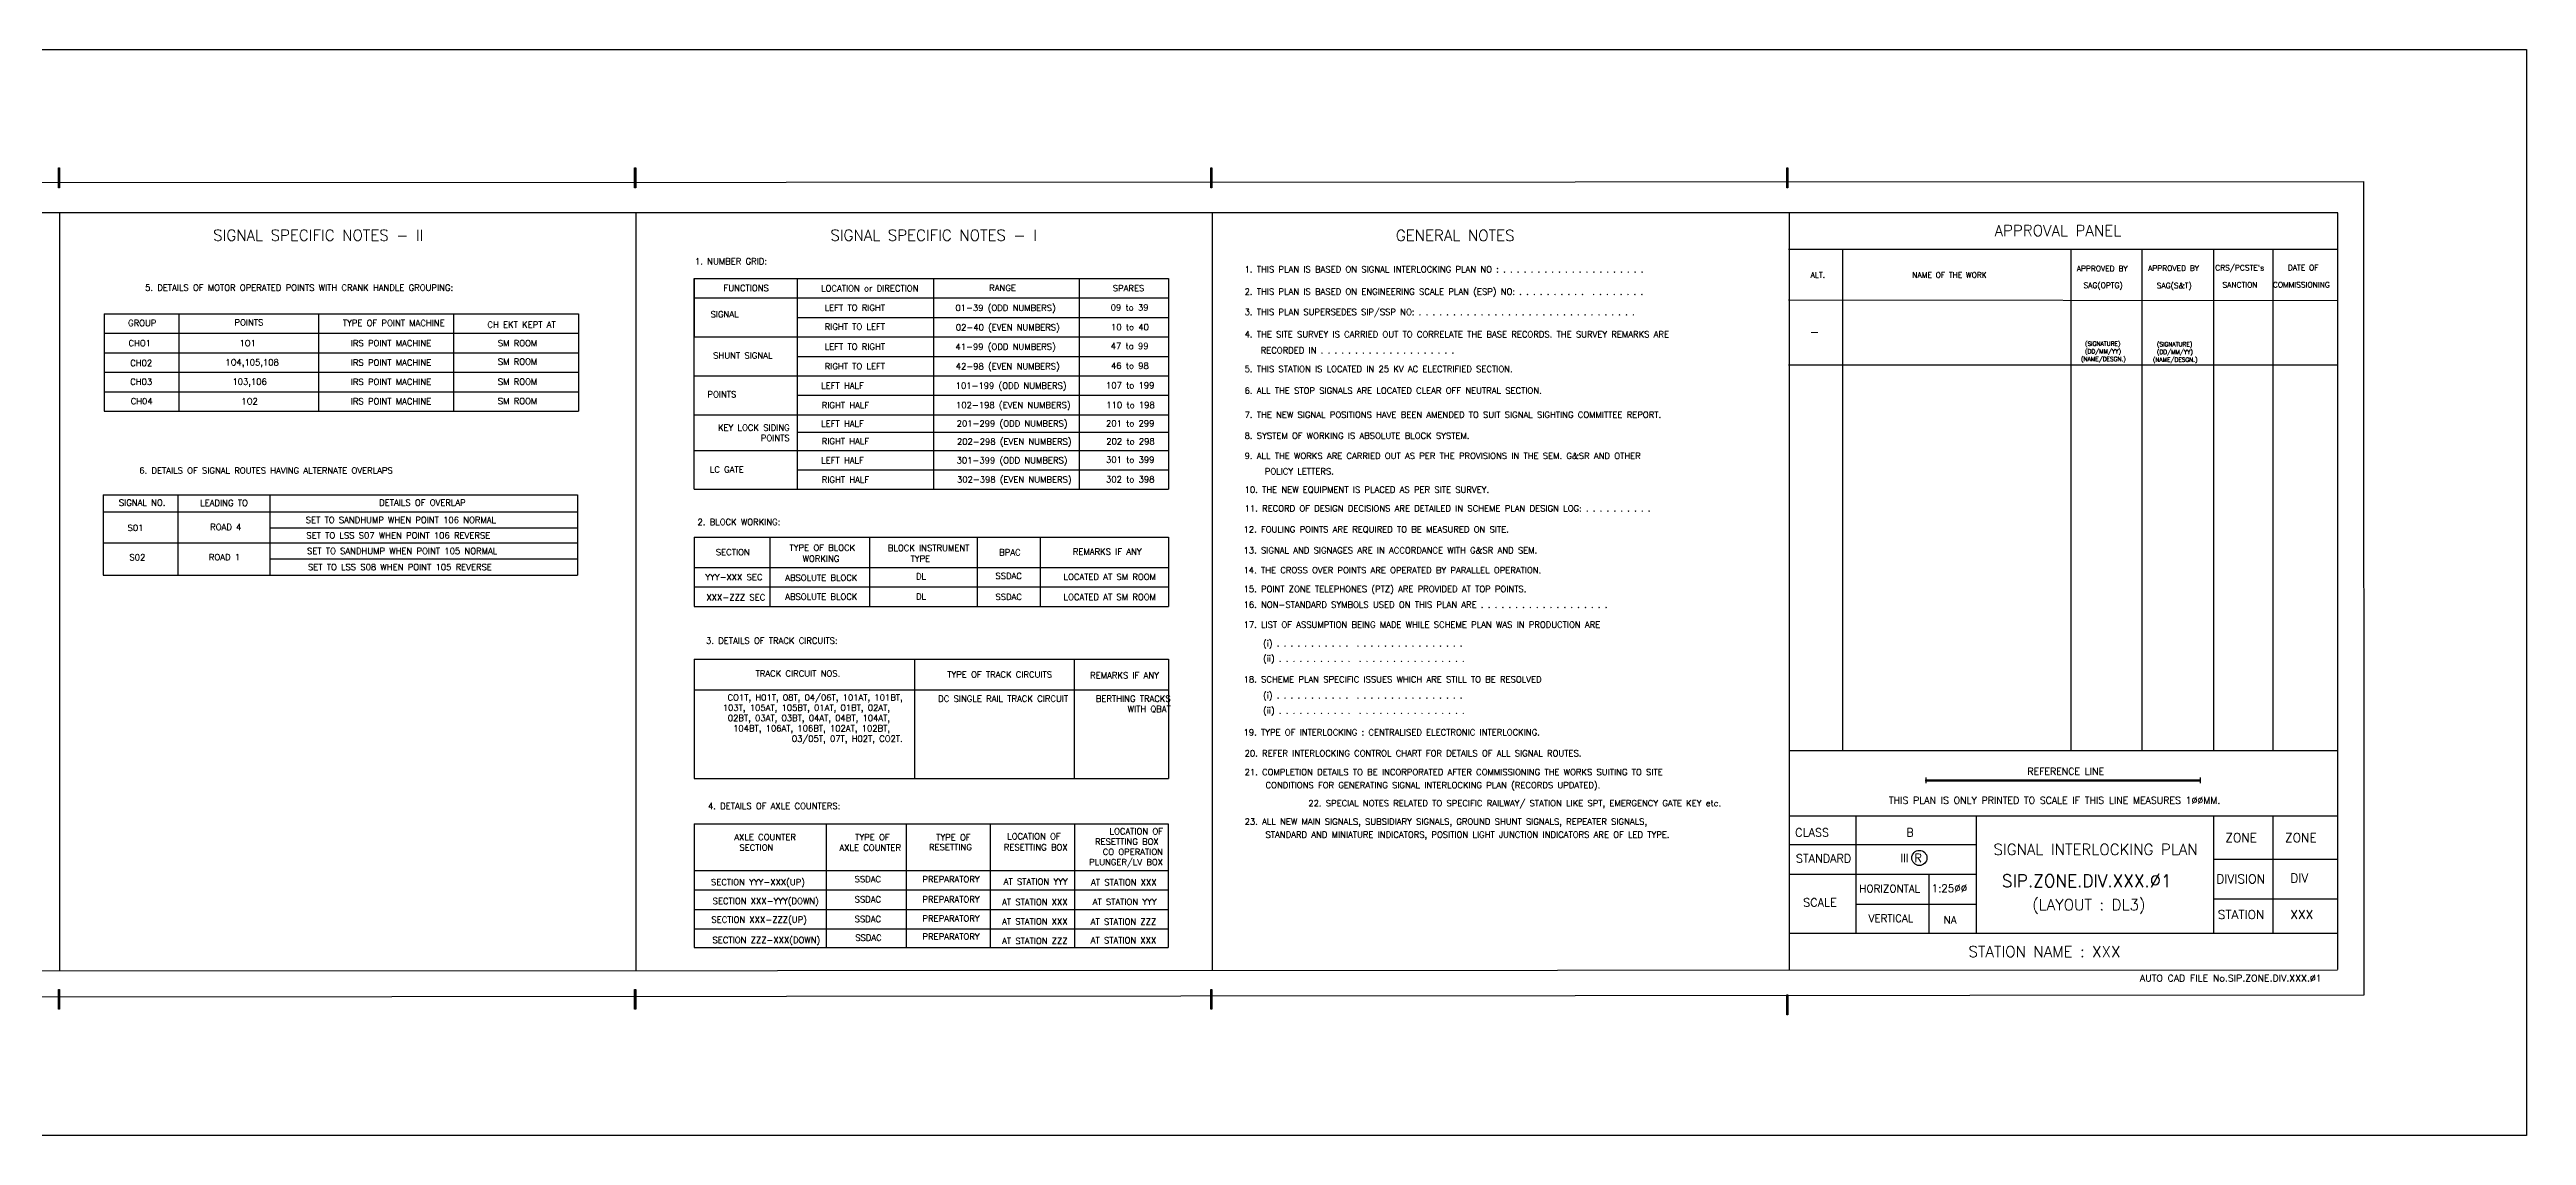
# Model space of a CAD drawing. Extents: x -19436 to 6205, y 191 to 9077.
# Drawn here: x -18295 to -17618, y 8780 to 9077 of the extents above; entities that cross this region are included whole.
import ezdxf
from ezdxf.enums import TextEntityAlignment as Align

# ---------------------------------------------------------------- set-up
doc = ezdxf.new("R2010")
doc.units = 0
doc.header["$LTSCALE"] = 0.5
doc.layers.get('0').update_dxf_attribs({"linetype": 'CONTINUOUS'})
doc.layers.add('CHAINAGE', color=250, linetype='CONTINUOUS')
doc.styles.add('ROMANS', font='ROMANS.shx')

msp = doc.modelspace()

# ---------------------------------------------------------------- hatches: boundary and pattern name
h = msp.add_hatch(color=256)
h.dxf.hatch_style = 1
h.paths.add_polyline_path([(-18291.9218, 9044.9052), (-18292.2089, 9044.9052), (-18292.2089, 9039.4806), (-18291.9218, 9039.4806)])
h = msp.add_hatch(color=256)
h.dxf.hatch_style = 1
h.paths.add_polyline_path([(-18134.4337, 9044.9052), (-18134.7208, 9044.9052), (-18134.7208, 9039.4806), (-18134.4337, 9039.4806)])
h = msp.add_hatch(color=256)
h.dxf.hatch_style = 1
h.paths.add_polyline_path([(-17976.9677, 9044.9052), (-17977.2548, 9044.9052), (-17977.2548, 9039.4806), (-17976.9677, 9039.4806)])
h = msp.add_hatch(color=256)
h.dxf.hatch_style = 1
h.paths.add_polyline_path([(-17819.524, 9044.9052), (-17819.8111, 9044.9052), (-17819.8111, 9039.4806), (-17819.524, 9039.4806)])
h = msp.add_hatch(color=256)
h.dxf.hatch_style = 1
h.paths.add_polyline_path([(-17706.8453, 8877.6622), (-17781.8325, 8877.6622), (-17781.8325, 8877.2515), (-17706.8453, 8877.2515)])
h = msp.add_hatch(color=256)
h.dxf.hatch_style = 1
h.paths.add_polyline_path([(-18291.9218, 8820.3219), (-18292.2089, 8820.3219), (-18292.2089, 8814.8974), (-18291.9218, 8814.8974)])
h = msp.add_hatch(color=256)
h.dxf.hatch_style = 1
h.paths.add_polyline_path([(-18134.4337, 8820.3219), (-18134.7208, 8820.3219), (-18134.7208, 8814.8974), (-18134.4337, 8814.8974)])
h = msp.add_hatch(color=256)
h.dxf.hatch_style = 1
h.paths.add_polyline_path([(-17976.9677, 8820.3219), (-17977.2548, 8820.3219), (-17977.2548, 8814.8974), (-17976.9677, 8814.8974)])
h = msp.add_hatch(color=256)
h.dxf.hatch_style = 1
h.paths.add_polyline_path([(-17819.524, 8818.8219), (-17819.8111, 8818.8219), (-17819.8111, 8813.3974), (-17819.524, 8813.3974)])

# ---------------------------------------------------------------- linework, layer by layer
for p, q in [((-19394.8511, 9040.324), (-17662.1127, 9041.227)), ((-17661.9968, 8818.8219), (-17662.1127, 9041.227)), ((-17669.1788, 9032.594), (-19368.7605, 9032.594)), ((-18291.8973, 9032.594), (-18291.8973, 8825.4841)), ((-18291.8973, 9032.594), (-18291.8973, 8825.4841)), ((-18134.3932, 9032.594), (-18134.3932, 8825.4838)), ((-18134.3932, 9032.594), (-18134.3932, 8825.4838)), ((-17976.8391, 9032.594), (-17976.8391, 8825.5655)), ((-17819.1655, 9032.594), (-17819.1655, 8825.6474)), ((-17669.1788, 8825.7544), (-17669.1788, 9032.594)), ((-17669.1788, 8825.7305), (-17669.1788, 9032.594)), ((-17819.3189, 9022.649), (-17669.3322, 9022.649)), ((-17804.5703, 9022.649), (-17804.5703, 8885.68)), ((-17760.7743, 9022.649), (-17718.4478, 9022.649)), ((-17742.1829, 9022.649), (-17742.1829, 8885.6815)), ((-17722.7654, 9022.649), (-17722.7654, 8885.6815)), ((-17703.1531, 9022.649), (-17703.1531, 8885.6816)), ((-17687.0026, 9022.649), (-17687.0026, 8885.6816)), ((-18118.4865, 9014.6688), (-17988.8347, 9014.6688)), ((-18118.4865, 8957.0381), (-18118.4865, 9014.6688)), ((-18118.4865, 9014.6688), (-18118.4865, 8998.7078)), ((-18090.3092, 9014.6688), (-18090.3092, 8957.0381)), ((-18053.0298, 9014.6688), (-18053.0298, 8957.0381)), ((-18053.0298, 9014.485), (-18053.0298, 8998.524)), ((-18013.1854, 9014.6655), (-18013.1854, 8957.0381)), ((-17988.8347, 9014.6688), (-17988.8347, 8957.0381)), ((-18279.7412, 9005.0173), (-18150.0688, 9005.0173)), ((-18279.7412, 9005.0173), (-18279.7412, 8978.3716)), ((-18259.261, 9005.0173), (-18259.261, 8978.3716)), ((-18221.1681, 9005.0173), (-18221.1681, 8978.3716)), ((-18184.2114, 9005.0173), (-18184.2114, 8978.3716)), ((-18150.0688, 9005.0173), (-18150.0688, 8978.3716)), ((-18118.4238, 9009.3485), (-17988.8347, 9009.3485)), ((-18090.3092, 9004.0282), (-17988.8347, 9004.0282)), ((-17819.3189, 9008.8042), (-17669.3322, 9008.6689)), ((-18279.7412, 8999.697), (-18185.9897, 8999.697)), ((-18279.7412, 8999.697), (-18150.0688, 8999.697)), ((-18118.4238, 8998.7078), (-17988.8347, 8998.7078)), ((-18279.7412, 8994.3767), (-18150.0688, 8994.3767)), ((-18090.3092, 8993.3875), (-17988.8347, 8993.3875)), ((-17819.3189, 8991.0506), (-17669.3322, 8991.0506)), ((-17760.7743, 8991.0506), (-17718.4478, 8991.0506)), ((-17718.4478, 8991.0506), (-17669.3322, 8991.0506)), ((-18279.7412, 8989.0564), (-18150.0688, 8989.0564)), ((-18279.7412, 8983.692), (-18185.9897, 8983.692)), ((-18279.7412, 8983.692), (-18150.0688, 8983.692)), ((-18118.4865, 8988.0672), (-17988.8347, 8988.0672)), ((-18279.7412, 8978.3716), (-18150.0688, 8978.3716)), ((-18118.4865, 8977.4266), (-17988.8347, 8977.4266)), ((-18090.3092, 8982.7469), (-17988.8347, 8982.7469)), ((-17988.8347, 8972.5526), (-18090.3092, 8972.5526)), ((-18118.4865, 8967.6787), (-17988.8347, 8967.6787)), ((-18118.4865, 8957.0381), (-17988.8347, 8957.0381)), ((-18090.3092, 8962.3584), (-17988.8347, 8962.3584)), ((-18280.0133, 8955.491), (-18280.0133, 8933.5813)), ((-18280.0133, 8955.491), (-18150.3409, 8955.491)), ((-18280.0133, 8950.9149), (-18150.3409, 8950.9149)), ((-18259.5331, 8955.491), (-18259.5331, 8933.5813)), ((-18234.4687, 8955.491), (-18234.4687, 8933.5813)), ((-18150.3409, 8955.491), (-18150.3409, 8933.5813)), ((-18234.4687, 8946.4728), (-18150.3409, 8946.4728)), ((-18118.4771, 8943.9961), (-18118.4771, 8925.0402)), ((-18118.4771, 8943.9961), (-17988.8047, 8943.9961)), ((-18097.7264, 8943.9961), (-18097.7264, 8925.0402)), ((-18070.5063, 8943.9961), (-18070.5063, 8925.0402)), ((-18041.1169, 8943.9961), (-18041.1169, 8925.0402)), ((-18023.9131, 8943.9961), (-18023.9131, 8925.0402)), ((-17988.8047, 8943.9961), (-17988.8047, 8925.0402)), ((-18280.0133, 8942.4446), (-18150.3409, 8942.4446)), ((-18280.0133, 8942.4446), (-18150.3409, 8942.4446)), ((-18234.4687, 8938.013), (-18150.3409, 8938.013)), ((-18280.0133, 8933.5813), (-18150.3409, 8933.5813)), ((-18118.4771, 8935.6808), (-17988.8047, 8935.6808)), ((-18118.4771, 8930.3605), (-18024.7255, 8930.3605)), ((-18118.4771, 8930.3605), (-17988.8047, 8930.3605)), ((-18118.4771, 8925.0402), (-17988.8047, 8925.0402)), ((-18118.4762, 8910.5684), (-18118.4762, 8877.9789)), ((-18118.4762, 8910.5684), (-17988.8038, 8910.5684)), ((-18058.2642, 8910.5684), (-18058.2642, 8877.9789)), ((-18014.6238, 8910.5684), (-18014.6238, 8877.9789)), ((-17988.8038, 8910.5684), (-17988.8038, 8877.9789)), ((-18118.4762, 8902.2531), (-17988.8038, 8902.2531)), ((-17819.1539, 8885.6813), (-17669.1672, 8885.6817)), ((-18118.4762, 8877.9789), (-17988.8038, 8877.9789)), ((-17781.8326, 8878.2298), (-17781.8326, 8876.7188)), ((-17706.8406, 8878.2298), (-17706.8406, 8876.7188)), ((-18118.4064, 8865.5519), (-18118.4064, 8831.7652)), ((-18118.4064, 8865.5519), (-17988.9148, 8865.5519)), ((-18082.3973, 8865.5519), (-18082.3973, 8831.7652)), ((-18060.5051, 8865.5519), (-18060.5051, 8831.7652)), ((-18037.5143, 8865.5519), (-18037.5143, 8831.7652)), ((-18014.4822, 8865.5519), (-18014.4822, 8831.7652)), ((-17988.9148, 8865.5519), (-17988.9148, 8831.7652)), ((-17819.1655, 8867.772), (-17669.1788, 8867.772)), ((-17800.8575, 8835.7276), (-17800.8575, 8867.772)), ((-17768.098, 8867.772), (-17768.0978, 8835.7276)), ((-17703.1646, 8867.772), (-17703.1642, 8835.7276)), ((-17703.1646, 8867.772), (-17703.1642, 8835.7276)), ((-17703.1646, 8867.772), (-17703.1646, 8835.7276)), ((-17687.0141, 8867.772), (-17687.0141, 8835.7276)), ((-17819.1655, 8859.9252), (-17768.098, 8859.9238)), ((-17703.1646, 8855.9238), (-17669.1788, 8855.9238)), ((-18118.4064, 8852.8435), (-17988.9148, 8852.8435)), ((-17819.1655, 8851.8298), (-17768.098, 8851.8284)), ((-17780.999, 8851.8287), (-17780.999, 8835.7276)), ((-18118.4064, 8847.5232), (-18027.5304, 8847.5232)), ((-18118.4064, 8847.5232), (-17988.9148, 8847.5232)), ((-18118.4064, 8842.2029), (-17988.9148, 8842.2029)), ((-17800.8575, 8843.6747), (-17768.0979, 8843.6747)), ((-17703.1646, 8845.105), (-17669.1788, 8845.105)), ((-18118.4064, 8836.8826), (-17988.9148, 8836.8826)), ((-17819.1655, 8835.7276), (-17669.1788, 8835.7276)), ((-18118.4064, 8831.7652), (-17988.9148, 8831.7652)), ((-19368.7481, 8824.844), (-17669.3322, 8825.7251)), ((-19368.7481, 8824.844), (-17669.3322, 8825.7251)), ((-19394.8511, 8817.3451), (-17661.9968, 8818.8219))]:
    msp.add_line(p, q)
for points in [[(-18292.2089, 9044.9052), (-18291.9218, 9044.9052), (-18291.9218, 9039.4806), (-18292.2089, 9039.4806)], [(-18134.7208, 9044.9052), (-18134.4337, 9044.9052), (-18134.4337, 9039.4806), (-18134.7208, 9039.4806)], [(-17977.2548, 9044.9052), (-17976.9677, 9044.9052), (-17976.9677, 9039.4806), (-17977.2548, 9039.4806)], [(-17819.8111, 9044.9052), (-17819.524, 9044.9052), (-17819.524, 9039.4806), (-17819.8111, 9039.4806)], [(-17781.8325, 8877.6622), (-17706.8453, 8877.6622), (-17706.8453, 8877.2515), (-17781.8325, 8877.2515)], [(-18292.2089, 8820.3219), (-18291.9218, 8820.3219), (-18291.9218, 8814.8974), (-18292.2089, 8814.8974)], [(-18134.7208, 8820.3219), (-18134.4337, 8820.3219), (-18134.4337, 8814.8974), (-18134.7208, 8814.8974)], [(-17977.2548, 8820.3219), (-17976.9677, 8820.3219), (-17976.9677, 8814.8974), (-17977.2548, 8814.8974)], [(-17819.8111, 8818.8219), (-17819.524, 8818.8219), (-17819.524, 8813.3974), (-17819.8111, 8813.3974)]]:
    msp.add_lwpolyline(points, close=True)
msp.add_circle((-17783.5776, 8856.273), 2.0664)
at = {"layer": 'CHAINAGE'}
msp.add_lwpolyline([(-17617.6541, 8780.4012), (-19435.8419, 8780.4012), (-19435.8419, 9077.2679), (-17617.6541, 9077.2679)], close=True, dxfattribs=at)

# ---------------------------------------------------------------- texts
at = {"style": 'ROMANS'}
for s, height, p in [('SIGNAL SPECIFIC NOTES - II', 3, (-18249.894, 9026.4981)), ('SIGNAL SPECIFIC NOTES - I', 3, (-18081.2131, 9026.4981)), ('GENERAL NOTES', 3, (-17926.656, 9026.4466)), ('APPROVAL PANEL', 3, (-17763.0159, 9027.7752)), ('1. THIS PLAN IS BASED ON SIGNAL INTERLOCKING PLAN NO : . . . . . . . . . . . . . . . . . . . . .', 1.6875, (-17967.9993, 9017.1946)), ('APPROVED BY', 1.5, (-17740.561, 9017.3977)), ('APPROVED BY', 1.5, (-17721.0552, 9017.4988)), ('CRS/PCSTE`s', 1.5, (-17702.7168, 9017.61)), ('DATE OF ', 1.5, (-17682.864, 9017.6501)), ('2. THIS PLAN IS BASED ON ENGINEERING SCALE PLAN (ESP) NO: . . . . . . . . . .  . . . . . . . .', 1.6875, (-17968.0046, 9011.0971)), ('ALT.', 1.5, (-17813.3052, 9015.6331)), ('NAME OF THE WORK', 1.5, (-17785.4963, 9015.6331)), ('SAG(OPTG)', 1.5, (-17738.7242, 9012.8164)), ('SAG(S&T)', 1.5, (-17718.6952, 9012.7438)), ('SANCTION ', 1.5, (-17700.736, 9012.9269)), ('COMMISSIONING', 1.5, (-17686.949, 9012.9596)), ('3. THIS PLAN SUPERSEDES SIP/SSP NO: . . . . . . . . . . . . . . . . . . . . . . . . . . . . . . . . ', 1.6875, (-17967.9993, 9005.5164)), ('4. THE SITE SURVEY IS CARRIED OUT TO CORRELATE THE BASE RECORDS. THE SURVEY REMARKS ARE  ', 1.6875, (-17968.0046, 8999.419)), ('-', 2.25, (-17813.4973, 9000.0608)), ('(SIGNATURE)', 1.161702, (-17738.3057, 8996.8433)), ('(SIGNATURE)', 1.161702, (-17718.6688, 8996.7058)), ('5. THIS STATION IS LOCATED IN 25 KV AC ELECTRIFIED SECTION.', 1.6875, (-17967.9993, 8989.9424)), ('RECORDED IN . . . . . . . . . . . . . . . . . . . . ', 1.6875, (-17963.6147, 8995.0344)), ('(NAME/DESGN.)', 1.161702, (-17739.3926, 8992.641)), ('(DD/MM/YY)', 1.1617, (-17738.3057, 8994.7421)), ('(NAME/DESGN.)', 1.161702, (-17719.7821, 8992.5035)), ('(DD/MM/YY)', 1.1617, (-17718.6688, 8994.6046)), ('6. ALL THE STOP SIGNALS ARE LOCATED CLEAR OFF NEUTRAL SECTION.', 1.6875, (-17968.0046, 8984.0384)), ('7. THE NEW SIGNAL POSITIONS HAVE BEEN AMENDED TO SUIT SIGNAL SIGHTING COMMITTEE REPORT.', 1.6875, (-17968.0046, 8977.4247)), ('8. SYSTEM OF WORKING IS ABSOLUTE BLOCK SYSTEM.', 1.6875, (-17968.0046, 8971.6756)), ('9. ALL THE WORKS ARE CARRIED OUT AS PER THE PROVISIONS IN THE SEM. G&SR AND OTHER ', 1.6875, (-17968.0046, 8966.1931)), ('10. THE NEW EQUIPMENT IS PLACED AS PER SITE SURVEY.', 1.6875, (-17968.0046, 8956.9651)), ('POLICY LETTERS.', 1.6875, (-17962.4844, 8961.9476)), ('11. RECORD OF DESIGN DECISIONS ARE DETAILED IN SCHEME PLAN DESIGN LOG: . . . . . . . . . . ', 1.6875, (-17968.0046, 8951.8099)), ('12. FOULING POINTS ARE REQUIRED TO BE MEASURED ON SITE.', 1.6875, (-17968.305, 8946.0785)), ('13. SIGNAL AND SIGNAGES ARE IN ACCORDANCE WITH G&SR AND SEM. ', 1.6875, (-17968.305, 8940.3728)), ('14. THE CROSS OVER POINTS ARE OPERATED BY PARALLEL OPERATION.', 1.6875, (-17968.2923, 8934.9319)), ('15. POINT ZONE TELEPHONES (PTZ) ARE PROVIDED AT TOP POINTS.', 1.6875, (-17968.2923, 8929.7767)), ('16. NON-STANDARD SYMBOLS USED ON THIS PLAN ARE . . . . . . . . . . . . . . . . . . .  ', 1.6875, (-17968.2923, 8925.4933)), ('17. LIST OF ASSUMPTION BEING MADE WHILE SCHEME PLAN WAS IN PRODUCTION ARE ', 1.6875, (-17968.2923, 8920.0524)), ('    (i) . . . . . . . . . . .  . . . . . . . . . . . . . . . . ', 1.6875, (-17968.0046, 8914.8972)), ('    (ii) . . . . . . . . . . .  . . . . . . . . . . . . . . . . ', 1.6875, (-17968.0046, 8910.7703)), ('18. SCHEME PLAN SPECIFIC ISSUES WHICH ARE STILL TO BE RESOLVED ', 1.6875, (-17968.2689, 8905.0711)), ('    (i) . . . . . . . . . . .  . . . . . . . . . . . . . . . . ', 1.6875, (-17968.0046, 8900.685)), ('    (ii) . . . . . . . . . . .  . . . . . . . . . . . . . . . . ', 1.6875, (-17968.0046, 8896.5581)), ('19. TYPE OF INTERLOCKING : CENTRALISED ELECTRONIC INTERLOCKING. ', 1.6875, (-17968.3004, 8890.6199)), ('20. REFER INTERLOCKING CONTROL CHART FOR DETAILS OF ALL SIGNAL ROUTES.', 1.6875, (-17968.0046, 8884.8885)), ('21. COMPLETION DETAILS TO BE INCORPORATED AFTER COMMISSIONING THE WORKS SUITING TO SITE', 1.6875, (-17968.0046, 8879.7333)), ('CONDITIONS FOR GENERATING SIGNAL INTERLOCKING PLAN (RECORDS UPDATED).', 1.6875, (-17962.2779, 8876.1549)), ('REFERENCE LINE', 1.875, (-17754.0534, 8879.9649)), ('THIS PLAN IS ONLY PRINTED TO SCALE IF THIS LINE MEASURES 1ØØMM. ', 1.875, (-17791.8882, 8871.9962)), ('23. ALL NEW MAIN SIGNALS, SUBSIDIARY SIGNALS, GROUND SHUNT SIGNALS, REPEATER SIGNALS,', 1.6875, (-17968.0046, 8866.2205)), ('STANDARD AND MINIATURE INDICATORS, POSITION LIGHT JUNCTION INDICATORS ARE OF LED TYPE.', 1.6875, (-17962.2892, 8862.6421))]:
    msp.add_text(s, height=height, dxfattribs=at).set_placement(p, align=Align.MIDDLE_LEFT)
for s, p in [('1. NUMBER GRID:', (-18098.5372, 9018.5197)), ('5. DETAILS OF MOTOR OPERATED POINTS WITH CRANK HANDLE GROUPING:', (-18184.3324, 9011.3199)), ('FUNCTIONS', (-18098.0492, 9011.2113)), ('LOCATION or DIRECTION', (-18057.1425, 9011.1472)), ('RANGE', (-18030.5001, 9011.2657)), ('SPARES', (-17995.43, 9011.1795)), ('SIGNAL ', (-18105.1412, 9004.0628)), ('LEFT TO RIGHT', (-18066.2936, 9005.8271)), ('01-39 (ODD NUMBERS)', (-18019.6252, 9005.8042)), ('09 to 39', (-17994.2633, 9005.8924)), ('GROUP', (-18265.4374, 9001.6578)), ('CHO1', (-18266.8972, 8996.1561)), ('POINTS', (-18236.2017, 9001.8193)), ('1O1', (-18238.2286, 8996.1561)), ('TYPE OF POINT MACHINE', (-18186.6287, 9001.6578)), ('IRS POINT MACHINE', (-18190.3128, 8996.1561)), ('CH EKT KEPT AT', (-18156.2958, 9001.2198)), ('SM ROOM', (-18161.3343, 8996.1561)), ('RIGHT TO LEFT', (-18066.29, 9000.6755)), ('41-99 (ODD NUMBERS)', (-18019.6194, 8995.1626)), ('02-40 (EVEN NUMBERS)', (-18018.5167, 9000.4723)), ('10 to 40', (-17994.1721, 9000.5436)), ('CH02', (-18266.5838, 8990.7362)), ('1O4,105,108', (-18231.9633, 8990.9267)), ('IRS POINT MACHINE', (-18190.3128, 8990.8508)), ('SM ROOM', (-18161.3343, 8991.1128)), ('SHUNT SIGNAL', (-18097.0467, 8992.7872)), ('RIGHT TO LEFT', (-18066.289, 8989.8424)), ('LEFT TO RIGHT', (-18066.2877, 8995.1763)), ('42-98 (EVEN NUMBERS)', (-18018.5325, 8989.8407)), ('47 to 99', (-17994.2501, 8995.3627)), ('46 to 98', (-17994.1871, 8989.9723)), ('CH03', (-18266.5838, 8985.5978)), ('103,106', (-18235.2431, 8985.6143)), ('IRS POINT MACHINE', (-18190.3128, 8985.5814)), ('SM ROOM', (-18161.3343, 8985.6366)), ('POINTS', (-18106.9295, 8982.1709)), ('LEFT HALF', (-18072.079, 8984.5539)), ('101-199 (ODD NUMBERS)', (-18016.6692, 8984.5351)), ('107 to 199', (-17992.6577, 8984.6178)), ('CH04', (-18266.4504, 8980.2988)), ('1O2', (-18237.7124, 8980.2738)), ('IRS POINT MACHINE', (-18190.3128, 8980.2443)), ('SM ROOM', (-18161.3343, 8980.3128)), ('RIGHT HALF', (-18070.6312, 8979.1959)), ('102-198 (EVEN NUMBERS)', (-18015.5542, 8979.2176)), ('110 to 198', (-17992.5657, 8979.2363)), ('LEFT HALF', (-18072.0782, 8974.1516)), ('RIGHT HALF', (-18070.6375, 8969.3542)), ('201-299 (ODD NUMBERS)', (-18016.4019, 8974.1825)), ('202-298 (EVEN NUMBERS)', (-18015.311, 8969.2511)), ('201 to 299', (-17992.6512, 8974.212)), ('202 to 298', (-17992.5788, 8969.291)), ('LC GATE', (-18104.9216, 8961.6134)), ('LEFT HALF', (-18072.0743, 8964.1377)), ('301-399 (ODD NUMBERS)', (-18016.4117, 8964.1331)), ('301 to 399', (-17992.6423, 8964.283)), ('6. DETAILS OF SIGNAL ROUTES HAVING ALTERNATE OVERLAPS', (-18200.8234, 8961.3371)), ('RIGHT HALF', (-18070.6304, 8958.8162)), ('302-398 (EVEN NUMBERS)', (-18015.2975, 8958.878)), ('302 to 398', (-17992.6439, 8958.9389)), ('SIGNAL NO.', (-18262.9596, 8952.5603)), ('LEADING TO', (-18240.4421, 8952.4779)), ('DETAILS OF OVERLAP', (-18180.8914, 8952.5655)), ('S01', (-18268.9671, 8945.6636)), ('ROAD 4', (-18242.1976, 8945.8817)), ('SET TO SANDHUMP WHEN POINT 106 NORMAL', (-18172.5986, 8947.8314)), ('SET TO LSS S07 WHEN POINT 106 REVERSE', (-18174.1896, 8943.5861)), ('2. BLOCK WORKING:', (-18094.903, 8947.2566)), ('S02', (-18268.4577, 8937.5944)), ('ROAD 1', (-18242.5625, 8937.6536)), ('SET TO SANDHUMP WHEN POINT 105 NORMAL', (-18172.2666, 8939.3306)), ('SET TO LSS S08 WHEN POINT 105 REVERSE', (-18173.743, 8934.9342)), ('SECTION', (-18103.2629, 8939.0114)), ('TYPE OF BLOCK', (-18074.4466, 8940.221)), ('WORKING', (-18078.7563, 8937.2448)), ('BLOCK INSTRUMENT ', (-18042.0704, 8940.1706)), ('TYPE', (-18053.9502, 8937.2145)), ('BPAC ', (-18028.0642, 8938.9783)), ('REMARKS IF ANY', (-17996.1395, 8939.1759)), ('YYY-XXX SEC', (-18099.7696, 8932.1934)), ('ABSOLUTE BLOCK', (-18073.8276, 8932.012)), ('DL', (-18055.0679, 8932.4021)), ('SSDAC', (-18028.8753, 8932.5322)), ('LOCATED AT SM ROOM', (-17992.2436, 8932.2711)), ('XXX-ZZZ SEC', (-18099.0196, 8926.6539)), ('ABSOLUTE BLOCK', (-18073.8276, 8926.8301)), ('DL', (-18055.0679, 8926.9022)), ('SSDAC', (-18028.8753, 8926.8108)), ('LOCATED AT SM ROOM', (-17992.2436, 8926.7483)), ('3. DETAILS OF TRACK CIRCUITS:', (-18079.2473, 8914.8235)), ('TRACK CIRCUIT NOS.', (-18078.5201, 8905.8428)), ('TYPE OF TRACK CIRCUITS', (-18020.6347, 8905.5787)), ('REMARKS IF ANY', (-17991.4207, 8905.3422)), ('DC SINGLE RAIL TRACK CIRCUIT', (-18016.237, 8898.9626)), ('4. DETAILS OF AXLE COUNTERS:', (-18078.5133, 8869.6125)), ('22. SPECIAL NOTES RELATED TO SPECIFIC RAILWAY/ STATION LIKE SPT, EMERGENCY GATE KEY etc.', (-17837.7662, 8870.3935)), ('AXLE COUNTER ', (-18089.468, 8861.1199)), ('TYPE OF ', (-18063.8743, 8861.11)), ('TYPE OF ', (-18041.7467, 8861.0411)), ('LOCATION OF', (-18018.2879, 8861.344)), ('SECTION', (-18096.8063, 8858.2668)), ('AXLE COUNTER', (-18061.8982, 8858.2129)), ('RESETTING', (-18042.5552, 8858.363)), ('RESETTING BOX', (-18016.3743, 8858.3446)), ('SECTION YYY-XXX(UP)', (-18088.1797, 8848.81)), ('SSDAC', (-18067.3615, 8849.6332)), ('PREPARATORY', (-18040.4263, 8849.6125)), ('AT STATION YYY', (-18016.3571, 8848.956)), ('AT STATION XXX', (-17992.0368, 8848.7631)), ('SECTION XXX-YYY(DOWN)', (-18084.3942, 8843.6457)), ('SSDAC', (-18067.3615, 8844.118)), ('PREPARATORY', (-18040.4263, 8844.1149)), ('AT STATION XXX', (-18016.3571, 8843.3785)), ('AT STATION YYY', (-17992.0368, 8843.4339)), ('SECTION XXX-ZZZ(UP)', (-18087.6376, 8838.5566)), ('SECTION ZZZ-XXX(DOWN)', (-18083.9976, 8832.9711)), ('SSDAC', (-18067.3615, 8838.7373)), ('SSDAC', (-18067.1926, 8833.6392)), ('PREPARATORY', (-18040.4263, 8838.8819)), ('PREPARATORY', (-18040.4263, 8833.9492)), ('AT STATION XXX', (-18016.3571, 8838.0634)), ('AT STATION ZZZ', (-17992.1315, 8838.0077)), ('AT STATION ZZZ', (-18016.3571, 8832.7518)), ('AT STATION XXX', (-17992.1315, 8832.9193))]:
    msp.add_text(s, height=1.6875, dxfattribs=at).set_placement(p, align=Align.RIGHT)
for s, height, p in [('CLASS', 2.25, (-17812.8948, 8863.2514)), ('B', 2.25, (-17786.1424, 8863.2514)), ('STANDARD', 2.25, (-17809.7497, 8856.1439)), ('III R', 2.25, (-17785.8645, 8856.273)), ('SIGNAL INTERLOCKING PLAN', 3, (-17735.4205, 8858.5995)), ('STATION NAME : XXX', 3, (-17749.3815, 8830.6617)), ('AUTO CAD FILE No.SIP.ZONE.DIV.XXX.Ø1', 1.875, (-17698.4709, 8823.408))]:
    msp.add_text(s, height=height, dxfattribs=at).set_placement(p, align=Align.MIDDLE_CENTER)
for s, height, p in [('ZONE', 2.4375, (-17699.9627, 8860.5933)), ('ZONE', 2.4375, (-17683.6421, 8860.5933)), ('HORIZONTAL', 2.0625, (-17799.9878, 8846.8589)), ('1:25ØØ', 2.0625, (-17780.2383, 8846.9356)), ('DIVISION', 2.4375, (-17702.3983, 8849.3103)), ('DIV', 2.4375, (-17682.1931, 8849.5566)), ('SCALE     ', 2.25, (-17815.3345, 8842.9853)), ('STATION', 2.4375, (-17702.0244, 8839.5826)), ('XXX', 2.4375, (-17682.1931, 8839.5826)), ('VERTICAL', 2.0625, (-17797.4608, 8838.7423)), ('NA', 2.0625, (-17776.9448, 8838.3218))]:
    msp.add_text(s, height=height, dxfattribs=at).set_placement(p)
at = {"char_height": 1.6875, "attachment_point": 3, "style": 'ROMANS'}
for s, insert, width in [('KEY LOCK SIDING POINTS ', (-18092.3477, 8974.7397), 22.710282), ('CO1T, H01T, 08T, 04/06T, 101AT, 101BT, 103T, 105AT, 105BT, 01AT, 01BT, 02AT,    {\\H2x; }02BT, 03AT, 03BT, 04AT, 04BT, 104AT,   {\\H1.5x; }104BT, 106AT, 106BT, 102AT, 102BT,   {\\H1.66667x; }03/05T, 07T, H02T, CO2T.  {\\H1.80159x; }', (-18061.4488, 8900.9842), 54.642857), ('BERTHING TRACKS\\PWITH QBAT', (-17988.1928, 8900.6469), 24.862788), ('LOCATION OF RESETTING BOX  CO OPERATION PLUNGER/LV BOX', (-17990.3062, 8864.4055), 22.774778)]:
    msp.add_mtext(s, dxfattribs=dict(at, insert=insert, width=width))
at = {"attachment_point": 1, "style": 'ROMANS'}
for s, width, heights, insert, char_height in [('SIP.ZONE.DIV.XXX.{\\H1.08333x;Ø}1', 79.547928, [25.6095], (-17761.0034, 8851.9795), 3.375), ('\\pi3.73696;(LAYOUT : DL3)', 42.188199, [7.0742], (-17756.4902, 8844.9662), 3)]:
    msp.add_mtext_dynamic_manual_height_columns(s, width=width, gutter_width=11.25, heights=heights, dxfattribs=dict(at, insert=insert, char_height=char_height))

doc.saveas('drawing.dxf')
